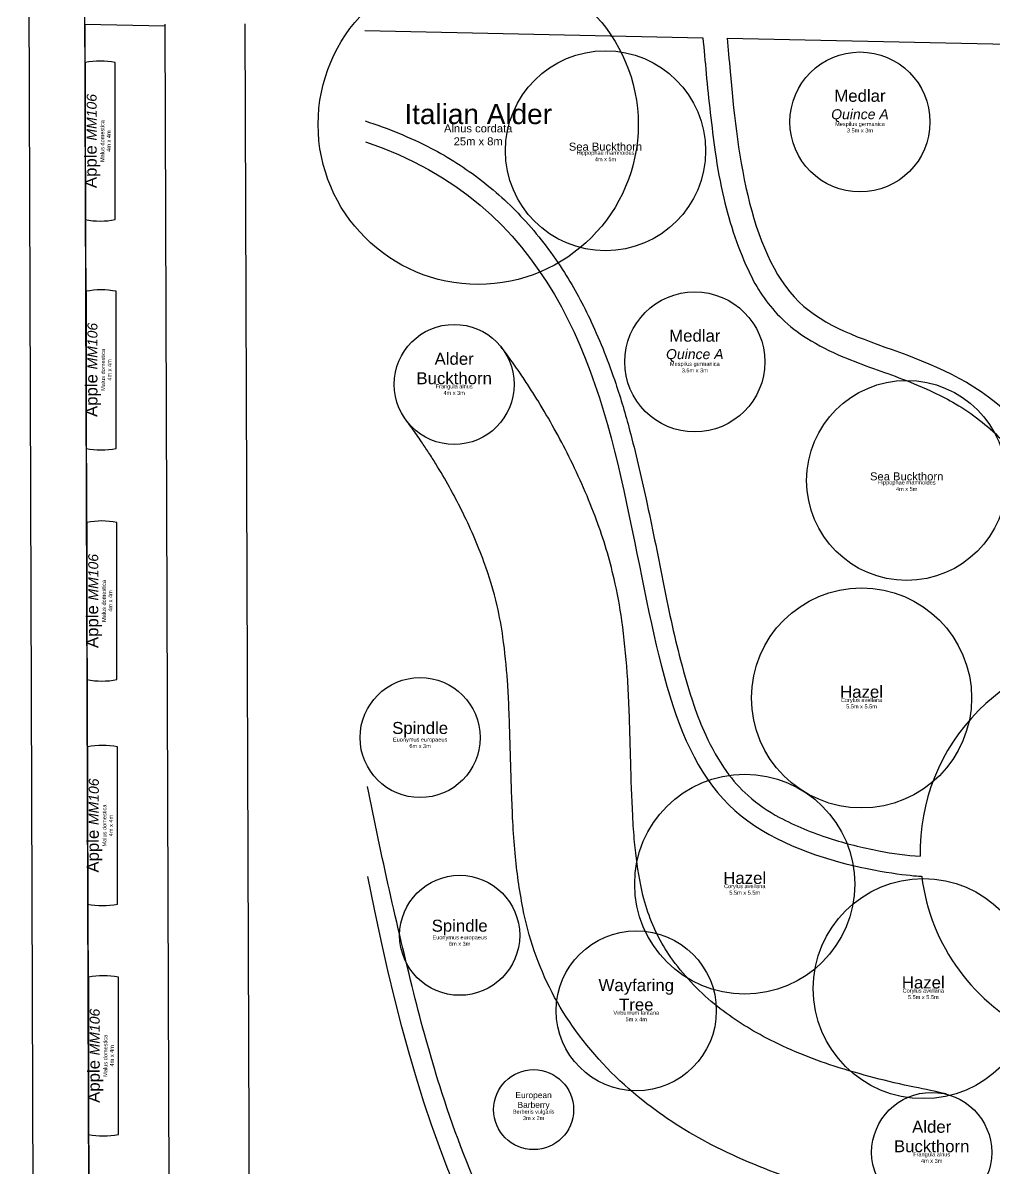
# Model space of a CAD drawing. Header units: metres. Extents: x 59 to 170, y -3 to 145.
# Drawn here: x 68.62 to 92.89, y 38.91 to 67.54 of the extents above; entities that cross this region are included whole.
import ezdxf

# ---------------------------------------------------------------- set-up
doc = ezdxf.new("R2010")
doc.units = ezdxf.units.M
for name, color, linetype, lineweight, true_color in [('Areas', 30, 'Continuous', 25, 0xff7f00), ('Boundary', 1, 'Continuous', 25, 0xff0000), ('Plant - Shrub', 3, 'Continuous', 25, 0x00ff00), ('Plant - Tree', 3, 'Continuous', 25, 0x00ff00), ('Plant - Windbreak', 3, 'Continuous', 25, 0x00ff00), ('Plant label', 30, 'Continuous', 25, 0xff7f00)]:
    doc.layers.add(name, color=color, linetype=linetype, lineweight=lineweight, true_color=true_color)
doc.styles.add('textstyle104', font='')
doc.styles.add('textstyle105', font='')
doc.styles.add('textstyle136', font='')
doc.styles.add('textstyle137', font='')
doc.styles.add('textstyle140', font='')
doc.styles.add('textstyle141', font='')
doc.styles.add('textstyle32', font='')
doc.styles.add('textstyle33', font='')
doc.styles.add('textstyle44', font='')
doc.styles.add('textstyle45', font='')
doc.styles.add('textstyle46', font='')
doc.styles.add('textstyle47', font='')
doc.styles.add('textstyle5', font='ltypeshp.shx')
doc.styles.add('textstyle50', font='')
doc.styles.add('textstyle51', font='')
doc.styles.add('textstyle6', font='ltypeshp.shx')
doc.styles.add('textstyle78', font='')
doc.styles.add('textstyle79', font='')
doc.styles.add('textstyle90', font='')
doc.styles.add('textstyle91', font='')
doc.styles.get('textstyle104').set_extended_font_data('Arial')
doc.styles.get('textstyle105').set_extended_font_data('Arial')
doc.styles.get('textstyle136').set_extended_font_data('Arial')
doc.styles.get('textstyle137').set_extended_font_data('Arial')
doc.styles.get('textstyle140').set_extended_font_data('Arial')
doc.styles.get('textstyle141').set_extended_font_data('Arial')
doc.styles.get('textstyle32').set_extended_font_data('Arial')
doc.styles.get('textstyle33').set_extended_font_data('Arial')
doc.styles.get('textstyle44').set_extended_font_data('Arial')
doc.styles.get('textstyle45').set_extended_font_data('Arial')
doc.styles.get('textstyle46').set_extended_font_data('Arial')
doc.styles.get('textstyle47').set_extended_font_data('Arial')
doc.styles.get('textstyle50').set_extended_font_data('Arial')
doc.styles.get('textstyle51').set_extended_font_data('Arial')
doc.styles.get('textstyle78').set_extended_font_data('Arial')
doc.styles.get('textstyle79').set_extended_font_data('Arial')
doc.styles.get('textstyle90').set_extended_font_data('Arial')
doc.styles.get('textstyle91').set_extended_font_data('Arial')
doc.linetypes.add('BATTING', pattern='A,0.00254,-2.54,["BAT",textstyle5,S=2.54,R=0,X=-2.54,Y=0],-5.08,["BAT",textstyle6,S=2.54,R=180,X=2.54,Y=0],-2.54', length=10.16254)

# ---------------------------------------------------------------- blocks, each defined once
blk = doc.blocks.new('Tree - Malus domestica MM106 wall')
at = {"layer": 'Plant - Tree', "flags": 128}
blk.add_lwpolyline([(-1.965, -0.75), (1.965, -0.75, 0.094589), (1.965, 0), (-1.965, 0, 0.094589)], format="xyb", close=True, dxfattribs=at)
at = {"layer": 'Plant - Tree', "insert": (0, -0.375), "char_height": 0.3, "attachment_point": 8, "line_spacing_factor": 0.971628, "style": 'textstyle137'}
blk.add_mtext('\\c32767;Apple \\fArial|b0|i1|c0|p0;\\H0.25;MM106', dxfattribs=at)
at = {"layer": 'Plant label', "insert": (0, -0.375), "char_height": 0.1, "attachment_point": 2, "line_spacing_factor": 0.971628, "style": 'textstyle136'}
blk.add_mtext('\\c32767;Malus domestica\\P4m x 4m', dxfattribs=at)
blk = doc.blocks.new('Shrub - Hippophae rhamnoides')
at = {"layer": 'Plant - Shrub'}
blk.add_circle((0, 0), 2.5, dxfattribs=at)
at = {"layer": 'Plant - Shrub', "insert": (0, 0), "char_height": 0.2, "attachment_point": 8, "line_spacing_factor": 0.971628, "style": 'textstyle51'}
blk.add_mtext('\\c32767;Sea Buckthorn', dxfattribs=at)
at = {"layer": 'Plant label', "insert": (0, 0), "char_height": 0.1, "attachment_point": 2, "line_spacing_factor": 0.971628, "style": 'textstyle50'}
blk.add_mtext('\\c32767;Hippophae rhamnoides\\P4m x 5m', dxfattribs=at)
blk = doc.blocks.new('Tree - Corylus avellana')
at = {"layer": 'Plant - Tree'}
blk.add_circle((0, 0), 2.75, dxfattribs=at)
at = {"layer": 'Plant - Tree', "insert": (0, 0), "char_height": 0.3, "attachment_point": 8, "line_spacing_factor": 0.971628, "style": 'textstyle105'}
blk.add_mtext('\\c32767;Hazel', dxfattribs=at)
at = {"layer": 'Plant label', "insert": (0, 0), "char_height": 0.1, "attachment_point": 2, "line_spacing_factor": 0.971628, "style": 'textstyle104'}
blk.add_mtext('\\c32767;Corylus avellana\\P5.5m x 5.5m', dxfattribs=at)
blk = doc.blocks.new('Tree - Mespilus germanica Quince A')
at = {"layer": 'Plant - Tree'}
blk.add_circle((0, 0), 1.75, dxfattribs=at)
at = {"layer": 'Plant - Tree', "insert": (0, 0), "char_height": 0.3, "attachment_point": 8, "line_spacing_factor": 0.971628, "style": 'textstyle141'}
blk.add_mtext('\\c32767;Medlar\\P\\fArial|b0|i1|c0|p0;\\H0.25;Quince A', dxfattribs=at)
at = {"layer": 'Plant label', "insert": (0, 0), "char_height": 0.1, "attachment_point": 2, "line_spacing_factor": 0.971628, "style": 'textstyle140'}
blk.add_mtext('\\c32767;Mespilus germanica\\P3.5m x 3m', dxfattribs=at)
blk = doc.blocks.new('Shrub - Frangula alnus')
at = {"layer": 'Plant - Shrub'}
blk.add_circle((0, 0), 1.5, dxfattribs=at)
at = {"layer": 'Plant - Shrub', "insert": (0, 0), "char_height": 0.3, "attachment_point": 8, "line_spacing_factor": 0.971628, "style": 'textstyle47'}
blk.add_mtext('\\c32767;Alder\\PBuckthorn', dxfattribs=at)
at = {"layer": 'Plant label', "insert": (0, 0), "char_height": 0.1, "attachment_point": 2, "line_spacing_factor": 0.971628, "style": 'textstyle46'}
blk.add_mtext('\\c32767;Frangula alnus\\P4m x 3m', dxfattribs=at)
blk = doc.blocks.new('Shrub - Berberis vulgaris')
at = {"layer": 'Plant - Shrub'}
blk.add_circle((0, 0), 1, dxfattribs=at)
at = {"layer": 'Plant - Shrub', "insert": (0, 0), "char_height": 0.15, "attachment_point": 8, "line_spacing_factor": 0.971628, "style": 'textstyle33'}
blk.add_mtext('\\c32767;European\\PBarberry', dxfattribs=at)
at = {"layer": 'Plant label', "insert": (0, 0), "char_height": 0.1, "attachment_point": 2, "line_spacing_factor": 0.971628, "style": 'textstyle32'}
blk.add_mtext('\\c32767;Berberis vulgaris\\P3m x 2m', dxfattribs=at)
blk = doc.blocks.new('Shrub - Viburnum lantana')
at = {"layer": 'Plant - Shrub'}
blk.add_circle((0, 0), 2, dxfattribs=at)
at = {"layer": 'Plant - Tree', "insert": (0, 0), "char_height": 0.3, "attachment_point": 8, "line_spacing_factor": 0.971628, "style": 'textstyle79'}
blk.add_mtext('\\c32767;Wayfaring\\PTree', dxfattribs=at)
at = {"layer": 'Plant label', "insert": (0, 0), "char_height": 0.1, "attachment_point": 2, "line_spacing_factor": 0.971628, "style": 'textstyle78'}
blk.add_mtext('\\c32767;Virburnum lantana\\P5m x 4m', dxfattribs=at)
blk = doc.blocks.new('Tree - Alnus cordata')
at = {"layer": 'Plant - Tree'}
blk.add_circle((0, 0), 4, dxfattribs=at)
at = {"layer": 'Plant - Tree', "insert": (0, 0), "char_height": 0.5, "attachment_point": 8, "line_spacing_factor": 0.971628, "style": 'textstyle91'}
blk.add_mtext('\\c32767;Italian Alder', dxfattribs=at)
at = {"layer": 'Plant label', "insert": (0, 0), "char_height": 0.2, "attachment_point": 2, "line_spacing_factor": 0.971628, "style": 'textstyle90'}
blk.add_mtext('\\c32767;Alnus cordata\\P25m x 8m', dxfattribs=at)
blk = doc.blocks.new('Shrub - Euonymus europaeus')
at = {"layer": 'Plant - Shrub'}
blk.add_circle((0, 0), 1.5, dxfattribs=at)
at = {"layer": 'Plant - Shrub', "insert": (0, 0), "char_height": 0.3, "attachment_point": 8, "line_spacing_factor": 0.971628, "style": 'textstyle45'}
blk.add_mtext('\\c32767;Spindle', dxfattribs=at)
at = {"layer": 'Plant label', "insert": (0, 0), "char_height": 0.1, "attachment_point": 2, "line_spacing_factor": 0.971628, "style": 'textstyle44'}
blk.add_mtext('\\c32767;Euonymus europaeus\\P6m x 3m', dxfattribs=at)

msp = doc.modelspace()

# ---------------------------------------------------------------- linework, layer by layer
at = {"layer": 'Areas'}
for p, q in [((72.17, 67.453), (70.17, 67.496)), ((70.17, 67.496), (70.327, 22.039)), ((77.171, 67.347), (85.616, 67.167))]:
    msp.add_line(p, q, dxfattribs=at)
at = {"layer": 'Areas', "flags": 128}
for points in [[(72.17, 67.503), (72.321, 23.964), (85.843, 23.443)], [(74.17, 67.51), (74.314, 25.889), (85.92, 25.442)], [(86.221, 67.154), (97.935, 66.905)]]:
    msp.add_lwpolyline(points, dxfattribs=at)
for points in [[(85.616, 67.167, -0.001677), (85.699, 66.269, 0.01241), (85.925, 64.304, 0.021752), (86.136, 63.159, 0.054346), (86.798, 61.255, 0.088458), (87.597, 60.136, 0.055621), (88.211, 59.656, 0.038979), (89.113, 59.193, 0.015007), (89.88, 58.898, -0.007084), (90.602, 58.634, -0.018125), (91.388, 58.301, -0.024143), (91.932, 58.014, -0.031384), (92.53, 57.608, -0.032428), (93.05, 57.148, -0.043277), (93.836, 56.206, -0.028266), (94.867, 54.533, -0.016733), (95.647, 52.967, -0.01556), (96.13, 51.818)], [(77.179, 65.085, -0.040154), (78.82, 64.408, -0.043628), (80.079, 63.6, -0.044942), (81.19, 62.57, -0.042317), (82.155, 61.298, -0.032911), (82.824, 60.068, -0.027377), (83.436, 58.526, -0.016586), (83.785, 57.357, -0.011226), (84.197, 55.63, -0.0055), (84.612, 53.593, 0.015217), (85.057, 51.605, 0.018424), (85.39, 50.479, 0.026055), (85.686, 49.731, 0.046649), (86.206, 48.826, 0.057388), (86.747, 48.221, 0.059921), (87.53, 47.677, 0.044683), (88.773, 47.155, 0.029331), (90.017, 46.838, 0.03168), (91.047, 46.706)], [(92.988, 34.486, 0.039445), (92.195, 34.633, 0.072035), (90.626, 34.571, 0.034389), (89.22, 34.21, -0.012129), (87.921, 33.813, -0.032355), (86.379, 33.488, -0.047214), (85.349, 33.438, -0.068966), (84.124, 33.665, -0.069435), (83.017, 34.214, -0.052052), (82.162, 34.938, -0.04139), (81.245, 36.069, -0.043694), (80.189, 37.95, -0.029816), (79.04, 40.964, -0.016123), (78.391, 43.284, -0.012688), (77.236, 48.449)]]:
    msp.add_lwpolyline(points, format="xyb", dxfattribs=at)
at = {"layer": 'Areas'}
for start, end in [(89.0373, 181.3011), (187.0847, 245.5861)]:
    msp.add_arc((96.046, 46.819), 5, start, end, dxfattribs=at)
for points, knots in [([(86.221, 67.154), (86.246, 66.894), (86.418, 64.92), (87, 59.157), (93.906, 59.606), (96.791, 51.763), (96.791, 51.763)], [2.838282, 2.838282, 2.838282, 2.838282, 3, 4, 5, 6, 6, 6, 6]), ([(114.737, 28.008), (109.486, 27.983), (96.607, 28.833), (93.242, 38.287), (80.644, 28.474), (77.244, 46.195)], [2.304984, 2.304984, 2.304984, 2.304984, 3, 4, 5, 5, 5, 5])]:
    msp.add_open_spline(points, degree=3, knots=knots, dxfattribs=at)
msp.add_open_spline([(77.18, 64.565), (81.809, 63.017), (84.134, 54.881), (85.065, 46.543), (91.084, 46.202), (91.084, 46.202)], degree=3, dxfattribs=at)
at = {"layer": 'Boundary'}
for p, q in [((68.621, 110.591), (68.932, 20.692)), ((70.327, 22.039), (70.167, 68.397))]:
    msp.add_line(p, q, dxfattribs=at)
at = {"layer": 'Plant - Shrub', "flags": 128}
for points in [[(91.693, 40.763, 0.005161), (90.908, 40.932, -0.027626), (88.898, 41.458, -0.040866), (87.205, 42.16, -0.048553), (85.978, 42.95, -0.068019), (84.865, 44.107, -0.075845), (84.242, 45.308, -0.033939), (84.062, 45.984, -0.024866), (83.909, 47.056, -0.011041), (83.862, 47.719, -0.005738), (83.812, 49.09, 0.003427), (83.764, 50.592, 0.007771), (83.726, 51.292, 0.017064), (83.59, 52.596, 0.022237), (83.397, 53.64, 0.031863), (82.958, 55.106, 0.027127), (82.268, 56.698, 0.011238), (81.902, 57.392, 0.010904), (81.496, 58.086, 0.005462), (81.282, 58.426, 0.005626), (81.066, 58.752, 0.006905), (80.782, 59.158, 0.011486), (80.576, 59.431)], [(91.137, 37.813, 0.005899), (90.309, 37.992, -0.027626), (87.978, 38.603, -0.040866), (85.833, 39.492, -0.048553), (84.117, 40.597, -0.068019), (82.441, 42.339, -0.075845), (81.401, 44.343, -0.033939), (81.117, 45.412, -0.024866), (80.922, 46.779, -0.011041), (80.866, 47.574, -0.005738), (80.813, 49.014, 0.003427), (80.766, 50.476, 0.007771), (80.733, 51.082, 0.017064), (80.618, 52.183, 0.022237), (80.474, 52.964, 0.031863), (80.145, 54.064, 0.027127), (79.584, 55.359, 0.011238), (79.281, 55.933, 0.010904), (78.941, 56.514, 0.005462), (78.762, 56.798, 0.005626), (78.583, 57.068, 0.006905), (78.347, 57.406, 0.011486), (78.224, 57.569)]]:
    msp.add_lwpolyline(points, format="xyb", dxfattribs=at)

# ---------------------------------------------------------------- block references
at = {"layer": 'Areas'}
msp.add_blockref('Tree - Mespilus germanica Quince A', (89.541, 65.06), dxfattribs=at)
at = {"layer": 'Plant - Shrub'}
for name, p in [('Shrub - Frangula alnus', (79.4, 58.5)), ('Shrub - Hippophae rhamnoides', (90.709, 56.098)), ('Shrub - Euonymus europaeus', (78.549, 49.671)), ('Shrub - Euonymus europaeus', (79.537, 44.728)), ('Shrub - Viburnum lantana', (83.951, 42.842)), ('Shrub - Frangula alnus', (91.334, 39.302))]:
    msp.add_blockref(name, p, dxfattribs=at)
at = {"layer": 'Plant - Tree', "linetype": 'BATTING'}
msp.add_blockref('Tree - Alnus cordata', (80, 65), dxfattribs=at)
at = {"layer": 'Plant - Tree'}
for name, p in [('Shrub - Hippophae rhamnoides', (83.182, 64.341)), ('Tree - Mespilus germanica Quince A', (85.414, 59.063)), ('Tree - Corylus avellana', (89.581, 50.662)), ('Tree - Corylus avellana', (86.661, 46.007))]:
    msp.add_blockref(name, p, dxfattribs=at)
at = {"layer": 'Plant - Tree', "rotation": 90}
for p in [(70.18, 64.583), (70.2, 58.862), (70.22, 53.085), (70.234, 47.472), (70.257, 41.716)]:
    msp.add_blockref('Tree - Malus domestica MM106 wall', p, dxfattribs=at)
at = {"layer": 'Plant - Windbreak'}
for name, p in [('Tree - Corylus avellana', (91.124, 43.395)), ('Shrub - Berberis vulgaris', (81.385, 40.37))]:
    msp.add_blockref(name, p, dxfattribs=at)

doc.saveas('drawing.dxf')
